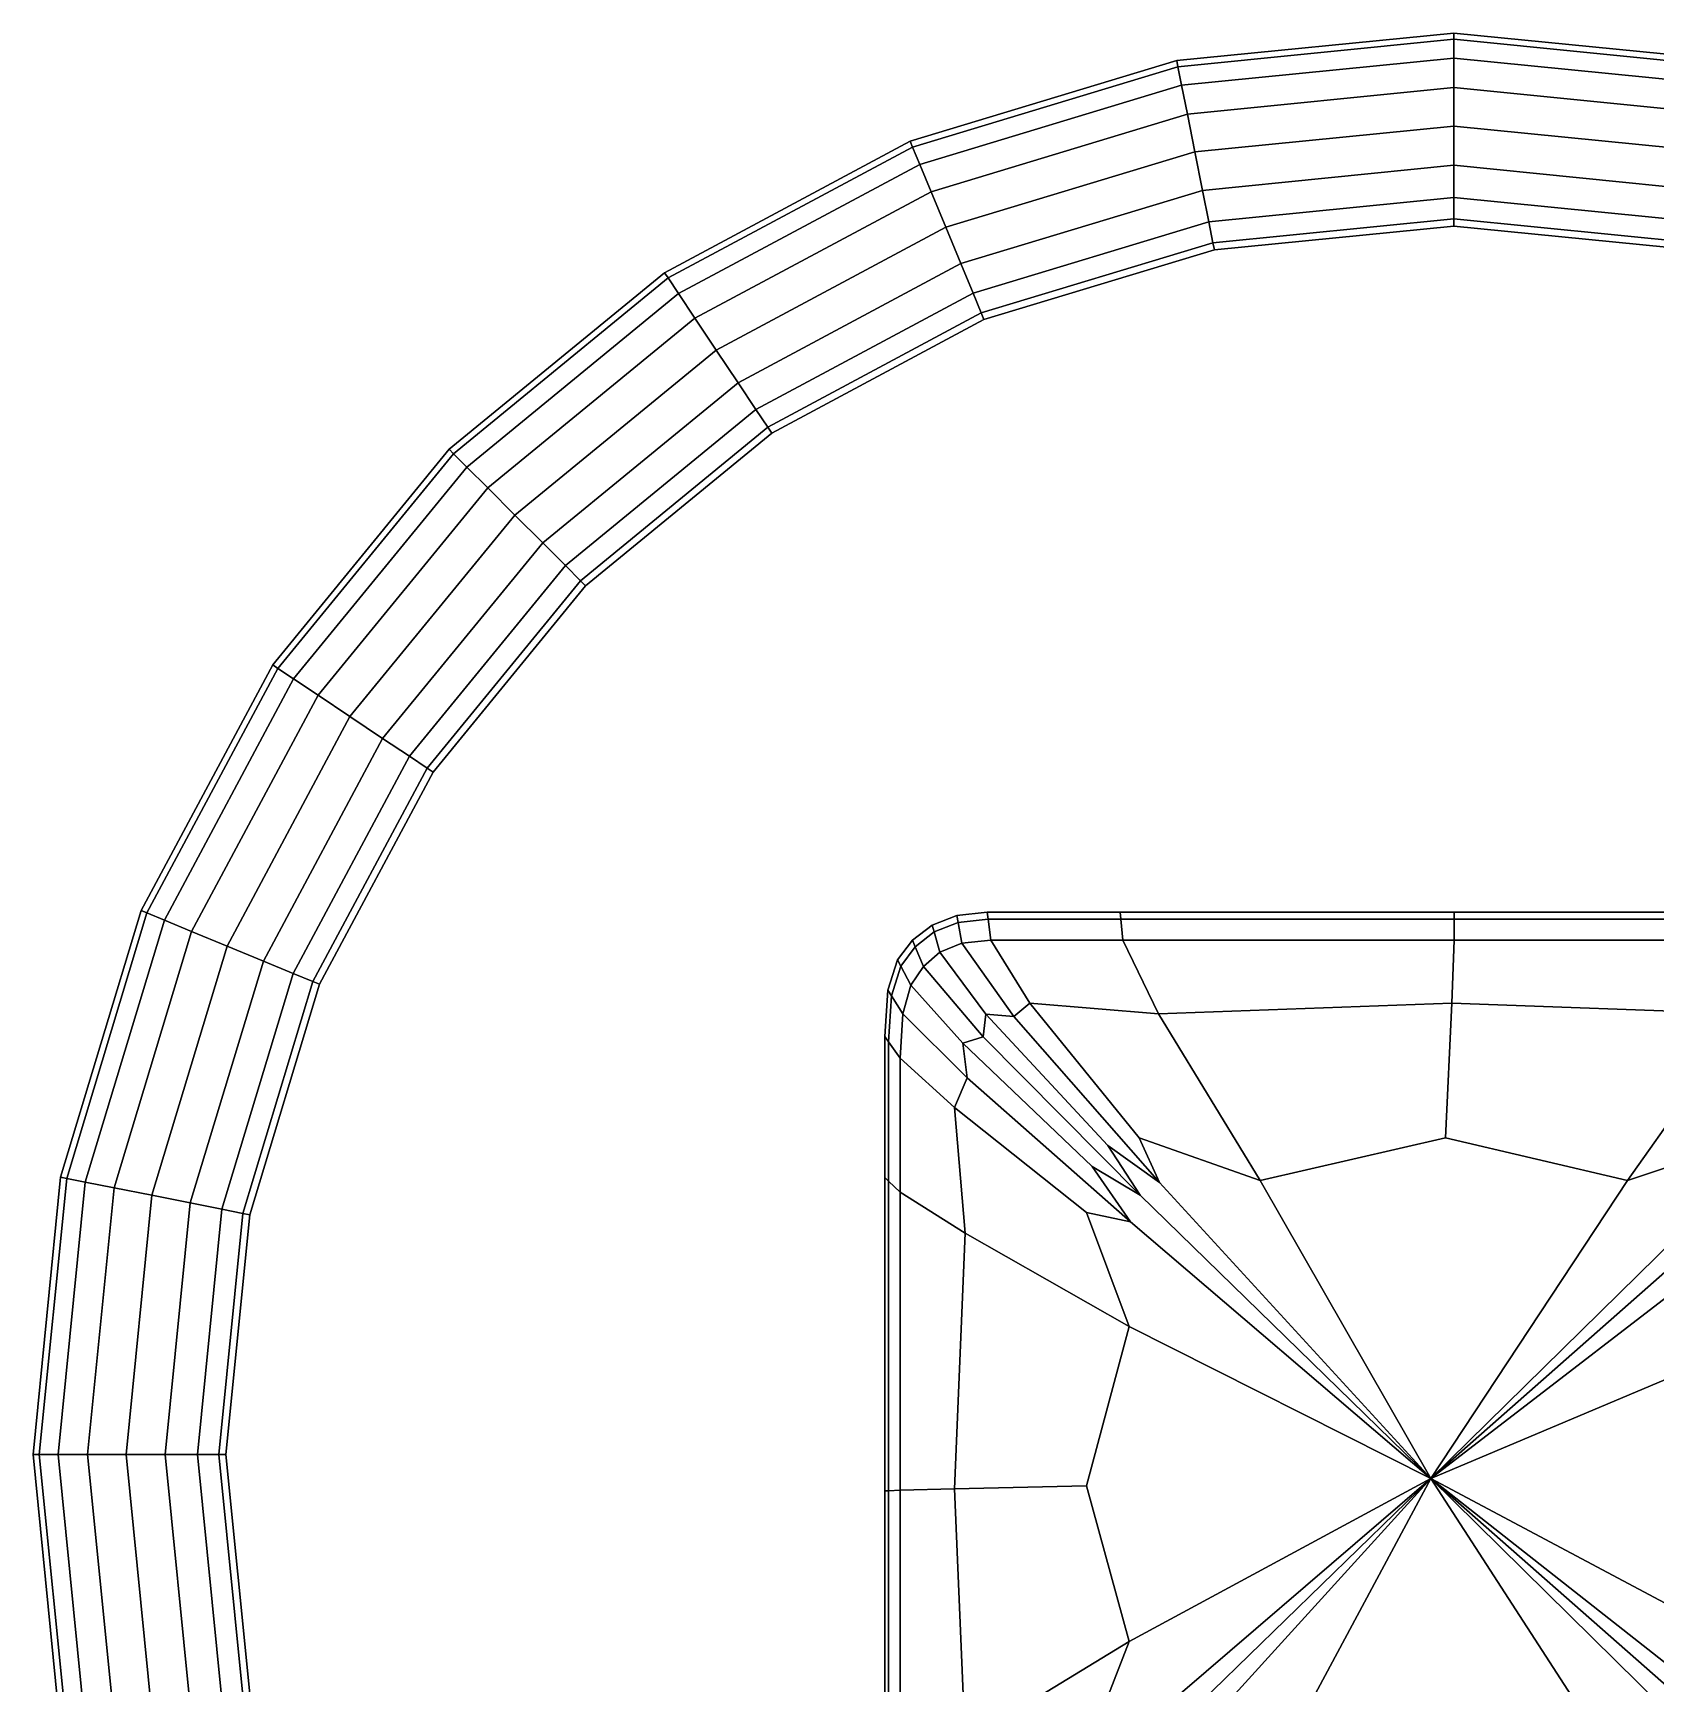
# Model space of a CAD drawing. Extents: x -1.16 to -0.13, y -0.58 to 0.46.
# Drawn here: x -1.165 to -0.572, y -0.146 to 0.457 of the extents above; entities that cross this region are included whole.
import ezdxf

# ---------------------------------------------------------------- set-up
doc = ezdxf.new("R2010")
doc.units = 0

# ---------------------------------------------------------------- blocks, each defined once
blk = doc.blocks.new('Circle')
at = {"layer": 'Meshes', "color": 250}
mesh = blk.add_polyface(dxfattribs=at)
corners = [(-0.137886, 0.693204), (-0.13497, 0.678543), (-0.264804, 0.639293), (-0.270525, 0.653107), (-0.274171, 0.661909, 0.001731), (-0.139745, 0.702547, 0.001731), (0, 0.716445, 0.001731), (0, 0.706917), (0, 0.691966), (-0.124125, 0.624019), (-0.122009, 0.613382, 0.001731), (-0.239374, 0.577902, 0.001731), (-0.243525, 0.587923), (-0.249752, 0.602955), (-0.127298, 0.639973), (0, 0.652634), (0, 0.636363), (0, 0.625517, 0.001731), (-0.131177, 0.659474), (-0.257362, 0.621327), (0, 0.67252), (-0.140364, 0.705661, 0.006922), (0, 0.719621, 0.006922), (-0.275387, 0.664843, 0.006922), (-0.275387, 0.664843, 0.02018), (-0.140364, 0.705661, 0.02018), (0, 0.719621, 0.02018), (-0.121304, 0.609837, 0.006922), (0, 0.621901, 0.006922), (0, 0.621901, 0.02018), (-0.121304, 0.609837, 0.02018), (-0.121304, 0.609837, 0.04611), (0, 0.621901, 0.04611), (0, 0.621901, 0.072461), (-0.121304, 0.609837, 0.072461), (-0.140364, 0.705661, 0.04611), (0, 0.719621, 0.04611), (-0.275387, 0.664843, 0.04611), (-0.275387, 0.664843, 0.072461), (-0.140364, 0.705661, 0.072461), (0, 0.719621, 0.072461), (-0.140364, 0.705661, 0.08698), (0, 0.719621, 0.08698), (-0.275387, 0.664843, 0.08698), (-0.274171, 0.661909, 0.093433), (-0.139745, 0.702547, 0.093433), (0, 0.716445, 0.093433), (-0.121304, 0.609837, 0.08698), (0, 0.621901, 0.08698), (0, 0.625517, 0.093433), (-0.122009, 0.613382, 0.093433), (-0.137886, 0.693204, 0.095584), (0, 0.706917, 0.095584), (-0.270525, 0.653107, 0.095584), (-0.264804, 0.639293, 0.095584), (-0.13497, 0.678543, 0.095584), (0, 0.691966, 0.095584), (-0.124125, 0.624018, 0.095584), (0, 0.636363, 0.095584), (0, 0.652634, 0.095584), (-0.127298, 0.639973, 0.095584), (-0.249752, 0.602955, 0.095584), (-0.243525, 0.587923, 0.095584), (-0.131177, 0.659474, 0.095584), (0, 0.67252, 0.095584), (-0.257362, 0.621327, 0.095584)]
mesh.append_faces([[corners[k] for k in face] for face in [(0, 1, 2, 3), (0, 3, 4, 5), (0, 5, 6, 7), (0, 7, 8, 1), (9, 10, 11, 12), (9, 12, 13, 14), (9, 14, 15, 16), (9, 16, 17, 10), (18, 14, 13, 19), (18, 19, 2, 1), (18, 1, 8, 20), (18, 20, 15, 14), (21, 22, 6, 5), (21, 5, 4, 23), (21, 23, 24, 25), (21, 25, 26, 22), (27, 10, 17, 28), (27, 28, 29, 30), (31, 30, 29, 32), (31, 32, 33, 34), (35, 36, 26, 25), (35, 25, 24, 37), (35, 37, 38, 39), (35, 39, 40, 36), (41, 42, 40, 39), (41, 39, 38, 43), (41, 43, 44, 45), (41, 45, 46, 42), (47, 34, 33, 48), (47, 48, 49, 50), (51, 52, 46, 45), (51, 45, 44, 53), (51, 53, 54, 55), (51, 55, 56, 52), (57, 58, 59, 60), (57, 60, 61, 62), (57, 50, 49, 58), (63, 64, 56, 55), (63, 55, 54, 65), (63, 65, 61, 60), (63, 60, 59, 64)]], dxfattribs={"color": 250})
mesh = blk.add_polyface(dxfattribs=at)
corners = [(0.137887, 0.693204), (0.134971, 0.678542), (0, 0.691966), (0, 0.706917), (0, 0.716445, 0.001731), (0.139746, 0.702546, 0.001731), (0.274172, 0.661909, 0.001731), (0.270526, 0.653106), (0.264804, 0.639293), (0.392669, 0.58767), (0.384364, 0.57524), (0.124125, 0.624018), (0.12201, 0.613382, 0.001731), (0, 0.625517, 0.001731), (0, 0.636363), (0, 0.652634), (0.127299, 0.639973), (0.131178, 0.659473), (0, 0.67252), (0.257363, 0.621327), (0.249753, 0.602955), (0.140365, 0.705661, 0.006922), (0.275387, 0.664843, 0.006922), (0, 0.719621, 0.006922), (0, 0.719621, 0.02018), (0.140365, 0.705661, 0.02018), (0.275387, 0.664843, 0.02018), (0.121305, 0.609836, 0.006922), (0, 0.621901, 0.006922), (0.121305, 0.609836, 0.02018), (0, 0.621901, 0.02018), (0.121305, 0.609836, 0.04611), (0, 0.621901, 0.04611), (0.121305, 0.609836, 0.072461), (0, 0.621901, 0.072461), (0.140365, 0.705661, 0.04611), (0.275387, 0.664843, 0.04611), (0, 0.719621, 0.04611), (0, 0.719621, 0.072461), (0.140365, 0.705661, 0.072461), (0.275387, 0.664843, 0.072461), (0.140365, 0.705661, 0.08698), (0.275387, 0.664843, 0.08698), (0, 0.719621, 0.08698), (0, 0.716445, 0.093433), (0.139746, 0.702546, 0.093433), (0.274172, 0.661909, 0.093433), (0.121305, 0.609836, 0.08698), (0, 0.621901, 0.08698), (0.12201, 0.613382, 0.093433), (0, 0.625517, 0.093433), (0.137887, 0.693204, 0.095584), (0.270526, 0.653106, 0.095584), (0, 0.706917, 0.095584), (0, 0.691966, 0.095584), (0.134971, 0.678542, 0.095584), (0.264804, 0.639293, 0.095584), (0.124125, 0.624018, 0.095584), (0.243526, 0.587923, 0.095584), (0.249753, 0.602955, 0.095584), (0.127299, 0.639973, 0.095584), (0, 0.652634, 0.095584), (0, 0.636363, 0.095584), (0.131178, 0.659473, 0.095584), (0.257363, 0.621327, 0.095584), (0, 0.67252, 0.095584)]
mesh.append_faces([[corners[k] for k in face] for face in [(0, 1, 2, 3), (0, 3, 4, 5), (0, 5, 6, 7), (0, 7, 8, 1), (9, 10, 8, 7), (11, 12, 13, 14), (11, 14, 15, 16), (17, 16, 15, 18), (17, 18, 2, 1), (17, 1, 8, 19), (17, 19, 20, 16), (21, 22, 6, 5), (21, 5, 4, 23), (21, 23, 24, 25), (21, 25, 26, 22), (27, 28, 13, 12), (27, 29, 30, 28), (31, 32, 30, 29), (31, 33, 34, 32), (35, 36, 26, 25), (35, 25, 24, 37), (35, 37, 38, 39), (35, 39, 40, 36), (41, 42, 40, 39), (41, 39, 38, 43), (41, 43, 44, 45), (41, 45, 46, 42), (47, 48, 34, 33), (47, 49, 50, 48), (51, 52, 46, 45), (51, 45, 44, 53), (51, 53, 54, 55), (51, 55, 56, 52), (57, 58, 59, 60), (57, 60, 61, 62), (57, 62, 50, 49), (63, 64, 56, 55), (63, 55, 54, 65), (63, 65, 61, 60), (63, 60, 59, 64)]], dxfattribs={"color": 250})
mesh = blk.add_polyface(dxfattribs=at)
corners = [(-0.392668, 0.58767), (-0.384363, 0.575241), (-0.489294, 0.489294), (-0.499866, 0.499866), (-0.39796, 0.59559, 0.001731), (-0.274171, 0.661909, 0.001731), (-0.270525, 0.653107), (-0.264804, 0.639293), (-0.353478, 0.529017), (-0.347453, 0.52, 0.001731), (-0.442307, 0.442307, 0.001731), (-0.449977, 0.449977), (-0.461482, 0.461482), (-0.362515, 0.542543), (-0.249752, 0.602955), (-0.243525, 0.587923), (-0.239374, 0.577902, 0.001731), (-0.373561, 0.559075), (-0.475543, 0.475543), (-0.257362, 0.621327), (-0.399724, 0.59823, 0.006922), (-0.275387, 0.664843, 0.006922), (-0.399724, 0.59823, 0.02018), (-0.275387, 0.664843, 0.02018), (-0.345444, 0.516994, 0.006922), (-0.43975, 0.43975, 0.006922), (-0.237991, 0.574562, 0.006922), (-0.237991, 0.574562, 0.02018), (-0.345444, 0.516994, 0.02018), (-0.43975, 0.43975, 0.02018), (-0.345444, 0.516994, 0.04611), (-0.43975, 0.43975, 0.04611), (-0.237991, 0.574562, 0.04611), (-0.237991, 0.574562, 0.072461), (-0.345444, 0.516994, 0.072461), (-0.43975, 0.43975, 0.072461), (-0.399724, 0.59823, 0.04611), (-0.275387, 0.664843, 0.04611), (-0.399724, 0.59823, 0.072461), (-0.275387, 0.664843, 0.072461), (-0.399724, 0.59823, 0.08698), (-0.275387, 0.664843, 0.08698), (-0.39796, 0.59559, 0.093433), (-0.274171, 0.661909, 0.093433), (-0.345444, 0.516994, 0.08698), (-0.43975, 0.43975, 0.08698), (-0.237991, 0.574562, 0.08698), (-0.239374, 0.577902, 0.093433), (-0.347453, 0.52, 0.093433), (-0.442307, 0.442307, 0.093433), (-0.392668, 0.58767, 0.095584), (-0.270525, 0.653107, 0.095584), (-0.506603, 0.506603, 0.093433), (-0.499866, 0.499866, 0.095584), (-0.489294, 0.489294, 0.095584), (-0.384363, 0.575241, 0.095584), (-0.264804, 0.639293, 0.095584), (-0.353478, 0.529017, 0.095584), (-0.243525, 0.587923, 0.095584), (-0.249752, 0.602955, 0.095584), (-0.362515, 0.542543, 0.095584), (-0.461482, 0.461482, 0.095584), (-0.449977, 0.449977, 0.095584), (-0.373561, 0.559075, 0.095584), (-0.257362, 0.621327, 0.095584), (-0.475543, 0.475543, 0.095584)]
mesh.append_faces([[corners[k] for k in face] for face in [(0, 1, 2, 3), (0, 4, 5, 6), (0, 6, 7, 1), (8, 9, 10, 11), (8, 11, 12, 13), (8, 13, 14, 15), (8, 15, 16, 9), (17, 13, 12, 18), (17, 18, 2, 1), (17, 1, 7, 19), (17, 19, 14, 13), (20, 21, 5, 4), (20, 22, 23, 21), (24, 25, 10, 9), (24, 9, 16, 26), (24, 26, 27, 28), (24, 28, 29, 25), (30, 31, 29, 28), (30, 28, 27, 32), (30, 32, 33, 34), (30, 34, 35, 31), (36, 37, 23, 22), (36, 38, 39, 37), (40, 41, 39, 38), (40, 42, 43, 41), (44, 45, 35, 34), (44, 34, 33, 46), (44, 46, 47, 48), (44, 48, 49, 45), (50, 51, 43, 42), (50, 42, 52, 53), (50, 53, 54, 55), (50, 55, 56, 51), (57, 58, 59, 60), (57, 60, 61, 62), (57, 62, 49, 48), (57, 48, 47, 58), (63, 64, 56, 55), (63, 55, 54, 65), (63, 65, 61, 60), (63, 60, 59, 64)]], dxfattribs={"color": 250})
mesh = blk.add_polyface(dxfattribs=at)
corners = [(0.124125, 0.624018), (0.127299, 0.639973), (0.249753, 0.602955), (0.243526, 0.587923), (0.239375, 0.577902, 0.001731), (0.12201, 0.613382, 0.001731), (0.353478, 0.529017), (0.347453, 0.52, 0.001731), (0.362516, 0.542543), (0.373562, 0.559074), (0.257363, 0.621327), (0.264804, 0.639293), (0.384364, 0.57524), (0.345445, 0.516994, 0.006922), (0.237992, 0.574561, 0.006922), (0.345445, 0.516994, 0.02018), (0.237992, 0.574561, 0.02018), (0.121305, 0.609836, 0.006922), (0.121305, 0.609836, 0.02018), (0.121305, 0.609836, 0.04611), (0.237992, 0.574561, 0.04611), (0.237992, 0.574561, 0.072461), (0.121305, 0.609836, 0.072461), (0.345445, 0.516994, 0.04611), (0.345445, 0.516994, 0.072461), (0.345445, 0.516994, 0.08698), (0.237992, 0.574561, 0.08698), (0.347453, 0.52, 0.093433), (0.239375, 0.577902, 0.093433), (0.121305, 0.609836, 0.08698), (0.12201, 0.613382, 0.093433), (0.353478, 0.529017, 0.095584), (0.362516, 0.542543, 0.095584), (0.249753, 0.602955, 0.095584), (0.243526, 0.587923, 0.095584), (0.124125, 0.624018, 0.095584), (0.000102, 0.274443, 0.006922), (0.000102, 0.274443, 0.02018), (0.169806, 0.274443, 0.02018), (0.169806, 0.274443, 0.006922), (0.169465, 0.270938, 0.001731), (0.000107, 0.270938, 0.001731), (0.239121, 0.274443, 0.006922), (0.239121, 0.274443, 0.02018), (0.256253, 0.272832, 0.02018), (0.256253, 0.272832, 0.006922), (0.238639, 0.270938, 0.001731), (0.000102, 0.274443, 0.04611), (0.000102, 0.274443, 0.072461), (0.169806, 0.274443, 0.072461), (0.169806, 0.274443, 0.04611), (0.239121, 0.274443, 0.04611), (0.239121, 0.274443, 0.072461), (0.256253, 0.272832, 0.072461), (0.256253, 0.272832, 0.04611), (0.000102, 0.274443, 0.08698), (0.000107, 0.270938, 0.093433), (0.169465, 0.270938, 0.093433), (0.169806, 0.274443, 0.08698), (0.239121, 0.274443, 0.08698), (0.238639, 0.270938, 0.093433), (0.255629, 0.269346, 0.093433), (0.256253, 0.272832, 0.08698), (0.373562, 0.559074, 0.095584), (0.384364, 0.57524, 0.095584), (0.264804, 0.639293, 0.095584), (0.257363, 0.621327, 0.095584)]
mesh.append_faces([[corners[k] for k in face] for face in [(0, 1, 2, 3), (0, 3, 4, 5), (6, 7, 4, 3), (6, 3, 2, 8), (9, 8, 2, 10), (9, 10, 11, 12), (13, 14, 4, 7), (13, 15, 16, 14), (17, 5, 4, 14), (17, 14, 16, 18), (19, 18, 16, 20), (19, 20, 21, 22), (23, 20, 16, 15), (23, 24, 21, 20), (25, 26, 21, 24), (25, 27, 28, 26), (29, 22, 21, 26), (29, 26, 28, 30), (31, 32, 33, 34), (31, 34, 28, 27), (35, 30, 28, 34), (36, 37, 38, 39), (36, 39, 40, 41), (42, 39, 38, 43), (42, 43, 44, 45), (42, 46, 40, 39), (47, 48, 49, 50), (47, 50, 38, 37), (51, 50, 49, 52), (51, 52, 53, 54), (51, 54, 44, 43), (51, 43, 38, 50), (55, 56, 57, 58), (55, 58, 49, 48), (59, 58, 57, 60), (59, 60, 61, 62), (59, 62, 53, 52), (59, 52, 49, 58), (63, 64, 65, 66), (63, 66, 33, 32)]], dxfattribs={"color": 250})
mesh = blk.add_polyface(dxfattribs=at)
corners = [(-0.121304, 0.609837, 0.006922), (-0.237991, 0.574562, 0.006922), (-0.239374, 0.577902, 0.001731), (-0.122009, 0.613382, 0.001731), (-0.121304, 0.609837, 0.02018), (-0.237991, 0.574562, 0.02018), (-0.121304, 0.609837, 0.04611), (-0.237991, 0.574562, 0.04611), (-0.121304, 0.609837, 0.072461), (-0.237991, 0.574562, 0.072461), (-0.121304, 0.609837, 0.08698), (-0.237991, 0.574562, 0.08698), (-0.122009, 0.613382, 0.093433), (-0.239374, 0.577902, 0.093433), (-0.124125, 0.624018, 0.095584), (-0.243525, 0.587923, 0.095584), (-0.26419, 0.267999, 0.006922), (-0.26419, 0.267999, 0.02018), (-0.251665, 0.272832, 0.02018), (-0.251665, 0.272832, 0.006922), (-0.251039, 0.269346, 0.001731), (-0.263218, 0.264572, 0.001731), (-0.26419, 0.267999, 0.04611), (-0.274173, 0.260375, 0.02018), (-0.274173, 0.260375, 0.04611), (-0.274173, 0.260375, 0.072461), (-0.26419, 0.267999, 0.072461), (-0.251665, 0.272832, 0.072461), (-0.251665, 0.272832, 0.04611), (-0.26419, 0.267999, 0.08698), (-0.274173, 0.260375, 0.08698), (-0.263218, 0.264572, 0.093433), (-0.251039, 0.269346, 0.093433), (-0.251665, 0.272832, 0.08698), (-0.234463, 0.260422), (-0.249163, 0.25889), (-0.235925, 0.270938, 0.001731), (-0.168626, 0.270938, 0.001731), (-0.167576, 0.260422), (-0.236412, 0.274443, 0.006922), (-0.236412, 0.274443, 0.02018), (-0.168975, 0.274443, 0.02018), (-0.168975, 0.274443, 0.006922), (-0.236412, 0.274443, 0.04611), (-0.236412, 0.274443, 0.072461), (-0.168975, 0.274443, 0.072461), (-0.168975, 0.274443, 0.04611), (-0.236412, 0.274443, 0.08698), (-0.235925, 0.270938, 0.093433), (-0.168626, 0.270938, 0.093433), (-0.168975, 0.274443, 0.08698), (-0.234463, 0.260422, 0.095584), (-0.167576, 0.260422, 0.095584), (-0.249163, 0.25889, 0.095584), (0.000122, 0.260422), (0.000107, 0.270938, 0.001731), (0.000102, 0.274443, 0.006922), (0.000102, 0.274443, 0.02018), (0.000102, 0.274443, 0.04611), (0.000102, 0.274443, 0.072461), (0.000102, 0.274443, 0.08698), (0.000107, 0.270938, 0.093433), (0.000122, 0.260422, 0.095584)]
mesh.append_faces([[corners[k] for k in face] for face in [(0, 1, 2, 3), (0, 4, 5, 1), (6, 7, 5, 4), (6, 8, 9, 7), (10, 11, 9, 8), (10, 12, 13, 11), (14, 15, 13, 12), (16, 17, 18, 19), (16, 19, 20, 21), (22, 17, 23, 24), (22, 24, 25, 26), (22, 26, 27, 28), (22, 28, 18, 17), (29, 26, 25, 30), (29, 31, 32, 33), (29, 33, 27, 26), (34, 35, 20, 36), (34, 36, 37, 38), (39, 19, 18, 40), (39, 40, 41, 42), (39, 42, 37, 36), (39, 36, 20, 19), (43, 28, 27, 44), (43, 44, 45, 46), (43, 46, 41, 40), (43, 40, 18, 28), (47, 33, 32, 48), (47, 48, 49, 50), (47, 50, 45, 44), (47, 44, 27, 33), (51, 52, 49, 48), (51, 48, 32, 53), (54, 38, 37, 55), (56, 42, 41, 57), (56, 55, 37, 42), (58, 46, 45, 59), (58, 57, 41, 46), (60, 50, 49, 61), (60, 59, 45, 50), (62, 61, 49, 52)]], dxfattribs={"color": 250})
mesh = blk.add_polyface(dxfattribs=at)
corners = [(-0.587669, 0.392668), (-0.653106, 0.270526), (-0.661909, 0.274172, 0.001731), (-0.59559, 0.397961, 0.001731), (-0.506603, 0.506603, 0.001731), (-0.499866, 0.499866), (-0.489294, 0.489294), (-0.57524, 0.384364), (-0.392668, 0.58767), (-0.39796, 0.59559, 0.001731), (-0.529017, 0.353478), (-0.542543, 0.362516), (-0.461482, 0.461482), (-0.449977, 0.449977), (-0.442307, 0.442307, 0.001731), (-0.52, 0.347453, 0.001731), (-0.559074, 0.373562), (-0.475543, 0.475543), (-0.399724, 0.59823, 0.006922), (-0.508849, 0.508849, 0.006922), (-0.508849, 0.508849, 0.02018), (-0.399724, 0.59823, 0.02018), (-0.59823, 0.399725, 0.006922), (-0.664843, 0.275387, 0.006922), (-0.664843, 0.275387, 0.02018), (-0.59823, 0.399725, 0.02018), (-0.516994, 0.345445, 0.006922), (-0.43975, 0.43975, 0.006922), (-0.43975, 0.43975, 0.02018), (-0.516994, 0.345445, 0.02018), (-0.516994, 0.345445, 0.04611), (-0.43975, 0.43975, 0.04611), (-0.43975, 0.43975, 0.072461), (-0.516994, 0.345445, 0.072461), (-0.59823, 0.399725, 0.04611), (-0.508849, 0.508849, 0.04611), (-0.664843, 0.275387, 0.04611), (-0.664843, 0.275387, 0.072461), (-0.59823, 0.399725, 0.072461), (-0.508849, 0.508849, 0.072461), (-0.399724, 0.59823, 0.04611), (-0.399724, 0.59823, 0.072461), (-0.399724, 0.59823, 0.08698), (-0.508849, 0.508849, 0.08698), (-0.506603, 0.506603, 0.093433), (-0.39796, 0.59559, 0.093433), (-0.59823, 0.399725, 0.08698), (-0.664843, 0.275387, 0.08698), (-0.661909, 0.274172, 0.093433), (-0.59559, 0.397961, 0.093433), (-0.516994, 0.345445, 0.08698), (-0.43975, 0.43975, 0.08698), (-0.442307, 0.442307, 0.093433), (-0.52, 0.347453, 0.093433), (-0.587669, 0.392668, 0.095584), (-0.499866, 0.499866, 0.095584), (-0.653106, 0.270526, 0.095584), (-0.639293, 0.264804, 0.095584), (-0.57524, 0.384364, 0.095584), (-0.489294, 0.489294, 0.095584), (-0.529017, 0.353478, 0.095584), (-0.449977, 0.449977, 0.095584), (-0.461482, 0.461482, 0.095584), (-0.542543, 0.362516, 0.095584), (-0.559074, 0.373562, 0.095584), (-0.475543, 0.475543, 0.095584)]
mesh.append_faces([[corners[k] for k in face] for face in [(0, 1, 2, 3), (0, 3, 4, 5), (0, 5, 6, 7), (8, 5, 4, 9), (10, 11, 12, 13), (10, 13, 14, 15), (16, 7, 6, 17), (16, 17, 12, 11), (18, 9, 4, 19), (18, 19, 20, 21), (22, 19, 4, 3), (22, 3, 2, 23), (22, 23, 24, 25), (22, 25, 20, 19), (26, 15, 14, 27), (26, 27, 28, 29), (30, 29, 28, 31), (30, 31, 32, 33), (34, 35, 20, 25), (34, 25, 24, 36), (34, 36, 37, 38), (34, 38, 39, 35), (40, 21, 20, 35), (40, 35, 39, 41), (42, 41, 39, 43), (42, 43, 44, 45), (46, 43, 39, 38), (46, 38, 37, 47), (46, 47, 48, 49), (46, 49, 44, 43), (50, 33, 32, 51), (50, 51, 52, 53), (54, 55, 44, 49), (54, 49, 48, 56), (54, 56, 57, 58), (54, 58, 59, 55), (60, 61, 62, 63), (60, 53, 52, 61), (64, 65, 59, 58), (64, 63, 62, 65)]], dxfattribs={"color": 250})
mesh = blk.add_polyface(dxfattribs=at)
corners = [(-0.693204, 0.137887), (-0.678542, 0.134971), (-0.691966, 0), (-0.706917, 0), (-0.716445, 0, 0.001731), (-0.702546, 0.139745, 0.001731), (-0.661909, 0.274172, 0.001731), (-0.653106, 0.270526), (-0.639293, 0.264804), (-0.587669, 0.392668), (-0.57524, 0.384364), (-0.624018, 0.124125), (-0.613382, 0.122009, 0.001731), (-0.625516, 0, 0.001731), (-0.636363, 0), (-0.652634, 0), (-0.639973, 0.127299), (-0.602955, 0.249752), (-0.587923, 0.243526), (-0.659473, 0.131177), (-0.67252, 0), (-0.621327, 0.257362), (-0.705661, 0.140365, 0.006922), (-0.664843, 0.275387, 0.006922), (-0.719621, 0, 0.006922), (-0.719621, 0, 0.02018), (-0.705661, 0.140365, 0.02018), (-0.664843, 0.275387, 0.02018), (-0.609836, 0.121304, 0.006922), (-0.621901, 0, 0.006922), (-0.609836, 0.121304, 0.02018), (-0.621901, 0, 0.02018), (-0.609836, 0.121304, 0.04611), (-0.621901, 0, 0.04611), (-0.609836, 0.121304, 0.072461), (-0.621901, 0, 0.072461), (-0.705661, 0.140365, 0.04611), (-0.664843, 0.275387, 0.04611), (-0.719621, 0, 0.04611), (-0.719621, 0, 0.072461), (-0.705661, 0.140365, 0.072461), (-0.664843, 0.275387, 0.072461), (-0.705661, 0.140365, 0.08698), (-0.664843, 0.275387, 0.08698), (-0.719621, 0, 0.08698), (-0.716445, 0, 0.093433), (-0.702546, 0.139745, 0.093433), (-0.661909, 0.274172, 0.093433), (-0.609836, 0.121304, 0.08698), (-0.621901, 0, 0.08698), (-0.613382, 0.122009, 0.093433), (-0.625516, 0, 0.093433), (-0.693204, 0.137887, 0.095584), (-0.653106, 0.270526, 0.095584), (-0.706917, 0, 0.095584), (-0.691966, 0, 0.095584), (-0.678542, 0.134971, 0.095584), (-0.639293, 0.264804, 0.095584), (-0.624018, 0.124125, 0.095584), (-0.639973, 0.127299, 0.095584), (-0.652634, 0, 0.095584), (-0.636363, 0, 0.095584), (-0.659473, 0.131177, 0.095584), (-0.621327, 0.257362, 0.095584), (-0.67252, 0, 0.095584), (-0.602955, 0.249752, 0.095584)]
mesh.append_faces([[corners[k] for k in face] for face in [(0, 1, 2, 3), (0, 3, 4, 5), (0, 5, 6, 7), (0, 7, 8, 1), (9, 10, 8, 7), (11, 12, 13, 14), (11, 14, 15, 16), (11, 16, 17, 18), (19, 16, 15, 20), (19, 20, 2, 1), (19, 1, 8, 21), (19, 21, 17, 16), (22, 23, 6, 5), (22, 5, 4, 24), (22, 24, 25, 26), (22, 26, 27, 23), (28, 29, 13, 12), (28, 30, 31, 29), (32, 33, 31, 30), (32, 34, 35, 33), (36, 37, 27, 26), (36, 26, 25, 38), (36, 38, 39, 40), (36, 40, 41, 37), (42, 43, 41, 40), (42, 40, 39, 44), (42, 44, 45, 46), (42, 46, 47, 43), (48, 49, 35, 34), (48, 50, 51, 49), (52, 53, 47, 46), (52, 46, 45, 54), (52, 54, 55, 56), (52, 56, 57, 53), (58, 59, 60, 61), (58, 61, 51, 50), (62, 63, 57, 56), (62, 56, 55, 64), (62, 64, 60, 59), (62, 59, 65, 63)]], dxfattribs={"color": 250})
mesh = blk.add_polyface(dxfattribs=at)
corners = [(-0.624018, 0.124125), (-0.587923, 0.243526), (-0.577902, 0.239375, 0.001731), (-0.613382, 0.122009, 0.001731), (-0.529017, 0.353478), (-0.52, 0.347453, 0.001731), (-0.602955, 0.249752), (-0.542543, 0.362516), (-0.559074, 0.373562), (-0.621327, 0.257362), (-0.639293, 0.264804), (-0.57524, 0.384364), (-0.516994, 0.345445, 0.006922), (-0.574561, 0.237991, 0.006922), (-0.516994, 0.345445, 0.02018), (-0.574561, 0.237991, 0.02018), (-0.609836, 0.121304, 0.006922), (-0.609836, 0.121304, 0.02018), (-0.609836, 0.121304, 0.04611), (-0.574561, 0.237991, 0.04611), (-0.574561, 0.237991, 0.072461), (-0.609836, 0.121304, 0.072461), (-0.516994, 0.345445, 0.04611), (-0.516994, 0.345445, 0.072461), (-0.516994, 0.345445, 0.08698), (-0.574561, 0.237991, 0.08698), (-0.52, 0.347453, 0.093433), (-0.577902, 0.239375, 0.093433), (-0.609836, 0.121304, 0.08698), (-0.613382, 0.122009, 0.093433), (-0.624018, 0.124125, 0.095584), (-0.587923, 0.243526, 0.095584), (-0.602955, 0.249752, 0.095584), (-0.639973, 0.127299, 0.095584), (-0.529017, 0.353478, 0.095584), (-0.542543, 0.362516, 0.095584), (-0.559074, 0.373562, 0.095584), (-0.57524, 0.384364, 0.095584), (-0.639293, 0.264804, 0.095584), (-0.621327, 0.257362, 0.095584), (-0.28824, 0.211586, 0.006922), (-0.286296, 0.20885, 0.001731), (-0.286296, 0.138382, 0.001731), (-0.28824, 0.140246, 0.006922), (-0.28824, 0.140246, 0.02018), (-0.28824, 0.211586, 0.02018), (-0.286629, 0.23511, 0.02018), (-0.286629, 0.23511, 0.006922), (-0.28475, 0.232086, 0.001731), (-0.28824, 0.211586, 0.04611), (-0.28824, 0.140246, 0.04611), (-0.28824, 0.140246, 0.072461), (-0.28824, 0.211586, 0.072461), (-0.286629, 0.23511, 0.072461), (-0.286629, 0.23511, 0.04611), (-0.28824, 0.211586, 0.08698), (-0.28824, 0.140246, 0.08698), (-0.286296, 0.138382, 0.093433), (-0.286296, 0.20885, 0.093433), (-0.286629, 0.23511, 0.08698), (-0.28824, -0.018483, 0.006922), (-0.28824, -0.018483, 0.02018), (-0.286296, -0.018405, 0.001731), (-0.28824, -0.018483, 0.04611), (-0.28824, -0.018483, 0.072461), (-0.28824, -0.018483, 0.08698), (-0.286296, -0.018405, 0.093433)]
mesh.append_faces([[corners[k] for k in face] for face in [(0, 1, 2, 3), (4, 5, 2, 1), (4, 1, 6, 7), (8, 7, 6, 9), (8, 9, 10, 11), (12, 13, 2, 5), (12, 14, 15, 13), (16, 3, 2, 13), (16, 13, 15, 17), (18, 17, 15, 19), (18, 19, 20, 21), (22, 19, 15, 14), (22, 23, 20, 19), (24, 25, 20, 23), (24, 26, 27, 25), (28, 21, 20, 25), (28, 25, 27, 29), (30, 31, 32, 33), (30, 29, 27, 31), (34, 35, 32, 31), (34, 31, 27, 26), (36, 37, 38, 39), (36, 39, 32, 35), (40, 41, 42, 43), (40, 43, 44, 45), (40, 45, 46, 47), (40, 47, 48, 41), (49, 45, 44, 50), (49, 50, 51, 52), (49, 52, 53, 54), (49, 54, 46, 45), (55, 52, 51, 56), (55, 56, 57, 58), (55, 59, 53, 52), (60, 61, 44, 43), (60, 43, 42, 62), (63, 64, 51, 50), (63, 50, 44, 61), (65, 66, 57, 56), (65, 56, 51, 64)]], dxfattribs={"color": 250})
mesh = blk.add_polyface(dxfattribs=at)
corners = [(-0.275059, 0.237549), (-0.280112, 0.247182, 0.001731), (-0.272797, 0.257042, 0.001731), (-0.268669, 0.247043), (-0.238453, 0.211417), (-0.24872, 0.208183), (-0.246501, 0.190635), (-0.279111, 0.223014), (-0.28475, 0.232086, 0.001731), (-0.260301, 0.254293), (-0.263218, 0.264572, 0.001731), (-0.251039, 0.269346, 0.001731), (-0.249163, 0.25889), (-0.26419, 0.267999, 0.006922), (-0.274173, 0.260375, 0.006922), (-0.274173, 0.260375, 0.02018), (-0.26419, 0.267999, 0.02018), (-0.281796, 0.250393, 0.006922), (-0.286629, 0.23511, 0.006922), (-0.286629, 0.23511, 0.02018), (-0.281796, 0.250393, 0.02018), (-0.281796, 0.250393, 0.04611), (-0.286629, 0.23511, 0.04611), (-0.286629, 0.23511, 0.072461), (-0.281796, 0.250393, 0.072461), (-0.274173, 0.260375, 0.072461), (-0.274173, 0.260375, 0.04611), (-0.26419, 0.267999, 0.08698), (-0.274173, 0.260375, 0.08698), (-0.272797, 0.257042, 0.093433), (-0.263218, 0.264572, 0.093433), (-0.281796, 0.250393, 0.08698), (-0.286629, 0.23511, 0.08698), (-0.28475, 0.232086, 0.093433), (-0.280112, 0.247182, 0.093433), (-0.275059, 0.237549, 0.095584), (-0.279111, 0.223014, 0.095584), (-0.246501, 0.190635, 0.095584), (-0.24872, 0.208183, 0.095584), (-0.238453, 0.211417, 0.095584), (-0.268669, 0.247043, 0.095584), (-0.260301, 0.254293, 0.095584), (-0.249163, 0.25889, 0.095584), (-0.251039, 0.269346, 0.093433), (-0.280461, 0.200641), (-0.286296, 0.20885, 0.001731), (-0.252977, 0.175617), (-0.247565, 0.112065), (-0.280461, 0.132792), (-0.286296, 0.138382, 0.001731), (-0.28824, 0.211586, 0.08698), (-0.286296, 0.20885, 0.093433), (-0.280461, 0.200641, 0.095584), (-0.286296, 0.138382, 0.093433), (-0.280461, 0.132792, 0.095584), (-0.247565, 0.112065, 0.095584), (-0.252977, 0.175617, 0.095584), (-0.280461, -0.01817), (-0.286296, -0.018405, 0.001731), (-0.252977, -0.017455), (-0.280461, -0.01817, 0.095584), (-0.252977, -0.017455, 0.095584), (-0.286296, -0.018405, 0.093433)]
mesh.append_faces([[corners[k] for k in face] for face in [(0, 1, 2, 3), (0, 3, 4, 5), (0, 5, 6, 7), (0, 7, 8, 1), (9, 10, 11, 12), (9, 3, 2, 10), (13, 10, 2, 14), (13, 14, 15, 16), (17, 1, 8, 18), (17, 18, 19, 20), (17, 20, 15, 14), (17, 14, 2, 1), (21, 20, 19, 22), (21, 22, 23, 24), (21, 24, 25, 26), (21, 26, 15, 20), (27, 28, 29, 30), (31, 24, 23, 32), (31, 32, 33, 34), (31, 34, 29, 28), (31, 28, 25, 24), (35, 36, 37, 38), (35, 38, 39, 40), (35, 40, 29, 34), (35, 34, 33, 36), (41, 42, 43, 30), (41, 30, 29, 40), (44, 45, 8, 7), (44, 7, 6, 46), (44, 46, 47, 48), (44, 48, 49, 45), (50, 51, 33, 32), (52, 51, 53, 54), (52, 54, 55, 56), (52, 56, 37, 36), (52, 36, 33, 51), (57, 58, 49, 48), (57, 48, 47, 59), (60, 61, 55, 54), (60, 54, 53, 62)]], dxfattribs={"color": 250})
mesh = blk.add_polyface(dxfattribs=at)
corners = [(0.280274, 0.237549), (0.273883, 0.247043), (0.278011, 0.257042, 0.001731), (0.285326, 0.247182, 0.001731), (0.265515, 0.254293), (0.268432, 0.264572, 0.001731), (0.24044, 0.211417), (0.239722, 0.222958), (0.22431, 0.221629), (0.253756, 0.25889), (0.255629, 0.269346, 0.001731), (0.269405, 0.267999, 0.006922), (0.256253, 0.272832, 0.006922), (0.256253, 0.272832, 0.02018), (0.269405, 0.267999, 0.02018), (0.279387, 0.260375, 0.02018), (0.279387, 0.260375, 0.006922), (0.287011, 0.250393, 0.006922), (0.287011, 0.250393, 0.02018), (0.287011, 0.250393, 0.04611), (0.279387, 0.260375, 0.04611), (0.279387, 0.260375, 0.072461), (0.287011, 0.250393, 0.072461), (0.269405, 0.267999, 0.04611), (0.256253, 0.272832, 0.04611), (0.256253, 0.272832, 0.072461), (0.269405, 0.267999, 0.072461), (0.269405, 0.267999, 0.08698), (0.256253, 0.272832, 0.08698), (0.255629, 0.269346, 0.093433), (0.268432, 0.264572, 0.093433), (0.278011, 0.257042, 0.093433), (0.279387, 0.260375, 0.08698), (0.287011, 0.250393, 0.08698), (0.285326, 0.247182, 0.093433), (0.280274, 0.237549, 0.095584), (0.273883, 0.247043, 0.095584), (0.265515, 0.254293, 0.095584), (0.253756, 0.25889, 0.095584), (0.22431, 0.221629, 0.095584), (0.239722, 0.222958, 0.095584), (0.24044, 0.211417, 0.095584), (0.237193, 0.260422), (0.215067, 0.228366), (0.147645, 0.222981), (0.168442, 0.260422), (0.169465, 0.270938, 0.001731), (0.238639, 0.270938, 0.001731), (0.000122, 0.260422), (-0.000948, 0.228366), (0.000107, 0.270938, 0.001731), (0.239121, 0.274443, 0.006922), (0.000122, 0.260422, 0.095584), (-0.000948, 0.228366, 0.095584), (0.147645, 0.222981, 0.095584), (0.168442, 0.260422, 0.095584), (0.169465, 0.270938, 0.093433), (0.000107, 0.270938, 0.093433), (0.237193, 0.260422, 0.095584), (0.215067, 0.228366, 0.095584), (0.238639, 0.270938, 0.093433)]
mesh.append_faces([[corners[k] for k in face] for face in [(0, 1, 2, 3), (4, 5, 2, 1), (4, 1, 6, 7), (4, 7, 8, 9), (4, 9, 10, 5), (11, 5, 10, 12), (11, 12, 13, 14), (11, 14, 15, 16), (11, 16, 2, 5), (17, 3, 2, 16), (17, 16, 15, 18), (19, 18, 15, 20), (19, 20, 21, 22), (23, 14, 13, 24), (23, 24, 25, 26), (23, 26, 21, 20), (23, 20, 15, 14), (27, 26, 25, 28), (27, 28, 29, 30), (27, 30, 31, 32), (27, 32, 21, 26), (33, 32, 31, 34), (35, 34, 31, 36), (37, 38, 39, 40), (37, 40, 41, 36), (37, 36, 31, 30), (37, 30, 29, 38), (42, 9, 8, 43), (42, 43, 44, 45), (42, 45, 46, 47), (42, 47, 10, 9), (48, 45, 44, 49), (48, 50, 46, 45), (51, 12, 10, 47), (52, 53, 54, 55), (52, 55, 56, 57), (58, 55, 54, 59), (58, 59, 39, 38), (58, 38, 29, 60), (58, 60, 56, 55)]], dxfattribs={"color": 250})
mesh = blk.add_polyface(dxfattribs=at)
corners = [(-0.260301, 0.254293), (-0.249163, 0.25889), (-0.222889, 0.221629), (-0.23709, 0.222958), (-0.238453, 0.211417), (-0.268669, 0.247043), (-0.183177, 0.145774), (-0.24872, 0.208183), (-0.158815, 0.131206), (-0.011605, -0.012292), (-0.163707, 0.117689), (-0.246501, 0.190635), (-0.175236, 0.156363), (-0.149071, 0.137729), (-0.260301, 0.254293, 0.095584), (-0.268669, 0.247043, 0.095584), (-0.238453, 0.211417, 0.095584), (-0.23709, 0.222958, 0.095584), (-0.222889, 0.221629, 0.095584), (-0.249163, 0.25889, 0.095584), (-0.183177, 0.145774, 0.095584), (-0.163707, 0.117689, 0.095584), (-0.011605, -0.012292, 0.095584), (-0.158815, 0.131206, 0.095584), (-0.24872, 0.208183, 0.095584), (-0.246501, 0.190635, 0.095584), (-0.175236, 0.156363, 0.095584), (-0.149071, 0.137729, 0.095584), (-0.186083, 0.122435), (-0.252977, 0.175617), (-0.164434, 0.064792), (-0.247565, 0.112065), (-0.186083, 0.122435, 0.095584), (-0.252977, 0.175617, 0.095584), (-0.247565, 0.112065, 0.095584), (-0.164434, 0.064792, 0.095584), (-0.186083, -0.015934), (-0.252977, -0.017455), (-0.186083, -0.015934, 0.095584), (-0.252977, -0.017455, 0.095584), (-0.234463, 0.260422), (-0.167576, 0.260422), (-0.149518, 0.222981), (-0.214699, 0.228366), (-0.159305, 0.160239), (-0.09814, 0.138698), (-0.234463, 0.260422, 0.095584), (-0.214699, 0.228366, 0.095584), (-0.149518, 0.222981, 0.095584), (-0.167576, 0.260422, 0.095584), (-0.159305, 0.160238, 0.095584), (-0.09814, 0.138698, 0.095584), (0.000122, 0.260422), (-0.000948, 0.228366), (-0.0042, 0.160239), (0.087979, 0.138698), (0.000122, 0.260422, 0.095584), (-0.000948, 0.228366, 0.095584), (-0.0042, 0.160238, 0.095584), (0.087979, 0.138698, 0.095584)]
mesh.append_faces([[corners[k] for k in face] for face in [(0, 1, 2, 3), (0, 3, 4, 5), (6, 7, 4, 8), (6, 8, 9, 10), (6, 10, 11, 7), (12, 3, 2, 13), (12, 13, 9, 8), (12, 8, 4, 3), (14, 15, 16, 17), (14, 17, 18, 19), (20, 21, 22, 23), (20, 23, 16, 24), (20, 24, 25, 21), (26, 23, 22, 27), (26, 27, 18, 17), (26, 17, 16, 23), (28, 29, 11, 10), (28, 10, 9, 30), (28, 30, 31, 29), (32, 33, 34, 35), (32, 35, 22, 21), (32, 21, 25, 33), (36, 37, 31, 30), (38, 35, 34, 39), (40, 41, 42, 43), (40, 43, 2, 1), (44, 13, 2, 43), (44, 43, 42, 45), (44, 45, 9, 13), (46, 19, 18, 47), (46, 47, 48, 49), (50, 51, 48, 47), (50, 47, 18, 27), (50, 27, 22, 51), (52, 53, 42, 41), (54, 45, 42, 53), (54, 55, 9, 45), (56, 49, 48, 57), (58, 57, 48, 51), (58, 51, 22, 59)]], dxfattribs={"color": 250})
mesh = blk.add_polyface(dxfattribs=at)
corners = [(0.280274, 0.237549), (0.284325, 0.22152), (0.248488, 0.189316), (0.251353, 0.208183), (0.24044, 0.211417), (0.273883, 0.247043), (0.178063, 0.145774), (0.156011, 0.116745), (-0.011605, -0.012292), (0.151119, 0.131206), (0.170122, 0.156363), (0.239722, 0.222958), (0.140965, 0.137729), (0.22431, 0.221629), (0.280274, 0.237549, 0.095584), (0.273883, 0.247043, 0.095584), (0.24044, 0.211417, 0.095584), (0.251353, 0.208183, 0.095584), (0.248488, 0.189316, 0.095584), (0.284325, 0.22152, 0.095584), (0.178063, 0.145774, 0.095584), (0.151119, 0.131206, 0.095584), (-0.011605, -0.012292, 0.095584), (0.156011, 0.116745, 0.095584), (0.170122, 0.156363, 0.095584), (0.140965, 0.137729, 0.095584), (0.239722, 0.222958, 0.095584), (0.22431, 0.221629, 0.095584), (0.285676, 0.194665), (0.285676, 0.121878), (0.249552, 0.102671), (0.25561, 0.170344), (0.180969, 0.118656), (0.156738, 0.058835), (0.285676, 0.194665, 0.095584), (0.25561, 0.170344, 0.095584), (0.249552, 0.102671, 0.095584), (0.285676, 0.121878, 0.095584), (0.180969, 0.118656, 0.095584), (0.156738, 0.058835, 0.095584), (0.285676, -0.03195), (0.25561, -0.029613), (0.180969, -0.024648), (0.156738, -0.10185), (0.285676, -0.03195, 0.095584), (0.25561, -0.029613, 0.095584), (0.180969, -0.024648, 0.095584), (0.156738, -0.10185, 0.095584), (-0.0042, 0.160239), (-0.000948, 0.228366), (0.147645, 0.222981), (0.087979, 0.138698), (0.152548, 0.160239), (0.215067, 0.228366), (0.152548, 0.160238, 0.095584), (0.215067, 0.228366, 0.095584), (0.147645, 0.222981, 0.095584), (0.087979, 0.138698, 0.095584), (-0.0042, 0.160238, 0.095584), (-0.000948, 0.228366, 0.095584)]
mesh.append_faces([[corners[k] for k in face] for face in [(0, 1, 2, 3), (0, 3, 4, 5), (6, 3, 2, 7), (6, 7, 8, 9), (6, 9, 4, 3), (10, 11, 4, 9), (10, 9, 8, 12), (10, 12, 13, 11), (14, 15, 16, 17), (14, 17, 18, 19), (20, 21, 22, 23), (20, 23, 18, 17), (20, 17, 16, 21), (24, 25, 22, 21), (24, 21, 16, 26), (24, 26, 27, 25), (28, 29, 30, 31), (28, 31, 2, 1), (32, 31, 30, 33), (32, 33, 8, 7), (32, 7, 2, 31), (34, 19, 18, 35), (34, 35, 36, 37), (38, 35, 18, 23), (38, 23, 22, 39), (38, 39, 36, 35), (40, 41, 30, 29), (42, 43, 8, 33), (42, 33, 30, 41), (44, 37, 36, 45), (46, 45, 36, 39), (46, 39, 22, 47), (48, 49, 50, 51), (52, 51, 50, 53), (52, 53, 13, 12), (52, 12, 8, 51), (54, 25, 27, 55), (54, 55, 56, 57), (54, 57, 22, 25), (58, 57, 56, 59)]], dxfattribs={"color": 250})
mesh = blk.add_polyface(dxfattribs=at)
corners = [(-0.275059, -0.261723), (-0.279111, -0.248709), (-0.246501, -0.216151), (-0.24872, -0.232357), (-0.175236, -0.180537), (-0.23709, -0.247132), (-0.238453, -0.235592), (-0.158815, -0.15538), (-0.011605, -0.012292), (-0.147814, -0.161903), (-0.221156, -0.245803), (-0.183177, -0.169949), (-0.163707, -0.142825), (-0.275059, -0.261723, 0.095584), (-0.268669, -0.271217, 0.095584), (-0.238453, -0.235592, 0.095584), (-0.24872, -0.232357, 0.095584), (-0.246501, -0.216151, 0.095584), (-0.279111, -0.248709, 0.095584), (-0.175236, -0.180537, 0.095584), (-0.147814, -0.161903, 0.095584), (-0.011605, -0.012292, 0.095584), (-0.158815, -0.15538, 0.095584), (-0.23709, -0.247132, 0.095584), (-0.221156, -0.245803, 0.095584), (-0.183177, -0.169949, 0.095584), (-0.163707, -0.142825, 0.095584), (-0.280461, -0.01817), (-0.252977, -0.017455), (-0.247565, -0.145392), (-0.280462, -0.167612), (-0.280462, -0.230898), (-0.252978, -0.205159), (-0.28475, -0.25784, 0.001731), (-0.286296, -0.239342, 0.001731), (-0.186083, -0.015934), (-0.164434, 0.064792), (-0.164434, -0.094737), (-0.186083, -0.150456), (-0.280462, -0.230898, 0.095584), (-0.286296, -0.239342, 0.093433), (-0.28475, -0.25784, 0.093433), (-0.252978, -0.205159, 0.095584), (-0.247565, -0.145392, 0.095584), (-0.280462, -0.167612, 0.095584), (-0.280461, -0.01817, 0.095584), (-0.252977, -0.017455, 0.095584), (-0.186083, -0.150456, 0.095584), (-0.164434, -0.094737, 0.095584), (-0.186083, -0.015934, 0.095584), (-0.164434, 0.064792, 0.095584), (-0.154275, -0.184413), (-0.092511, -0.162872), (-0.140342, -0.247155), (-0.207768, -0.25254), (-0.154275, -0.184413, 0.095584), (-0.207768, -0.25254, 0.095584), (-0.140342, -0.247155, 0.095584), (-0.092511, -0.162872, 0.095584), (-0.001803, -0.184413), (0.002356, -0.25254), (-0.001803, -0.184413, 0.095584), (0.002356, -0.25254, 0.095584)]
mesh.append_faces([[corners[k] for k in face] for face in [(0, 1, 2, 3), (4, 5, 6, 7), (4, 7, 8, 9), (4, 9, 10, 5), (11, 3, 2, 12), (11, 12, 8, 7), (11, 7, 6, 3), (13, 14, 15, 16), (13, 16, 17, 18), (19, 20, 21, 22), (19, 22, 15, 23), (19, 23, 24, 20), (25, 22, 21, 26), (25, 26, 17, 16), (25, 16, 15, 22), (27, 28, 29, 30), (31, 30, 29, 32), (31, 32, 2, 1), (31, 1, 33, 34), (35, 36, 8, 37), (35, 37, 29, 28), (38, 32, 29, 37), (38, 37, 8, 12), (38, 12, 2, 32), (39, 40, 41, 18), (39, 18, 17, 42), (39, 42, 43, 44), (45, 44, 43, 46), (47, 42, 17, 26), (47, 26, 21, 48), (47, 48, 43, 42), (49, 46, 43, 48), (49, 48, 21, 50), (51, 52, 53, 54), (51, 54, 10, 9), (51, 9, 8, 52), (55, 20, 24, 56), (55, 56, 57, 58), (55, 58, 21, 20), (59, 60, 53, 52), (61, 58, 57, 62)]], dxfattribs={"color": 250})
mesh = blk.add_polyface(dxfattribs=at)
corners = [(-0.693204, -0.137887), (-0.678542, -0.134971), (-0.639293, -0.264804), (-0.653106, -0.270526), (-0.661909, -0.274172, 0.00173), (-0.702546, -0.139745, 0.001731), (-0.716445, 0, 0.001731), (-0.706917, 0), (-0.691966, 0), (-0.624018, -0.124125), (-0.587923, -0.243526), (-0.602955, -0.249752), (-0.639973, -0.127299), (-0.652634, 0), (-0.636363, 0), (-0.625516, 0, 0.001731), (-0.613382, -0.122009, 0.001731), (-0.659473, -0.131177), (-0.621327, -0.257362), (-0.67252, 0), (-0.705661, -0.140365, 0.006922), (-0.719621, 0, 0.006922), (-0.664843, -0.275387, 0.006922), (-0.664843, -0.275387, 0.02018), (-0.705661, -0.140365, 0.02018), (-0.719621, 0, 0.02018), (-0.609836, -0.121304, 0.006922), (-0.621901, 0, 0.006922), (-0.621901, 0, 0.02018), (-0.609836, -0.121304, 0.02018), (-0.609836, -0.121304, 0.04611), (-0.621901, 0, 0.04611), (-0.621901, 0, 0.072461), (-0.609836, -0.121304, 0.072461), (-0.705661, -0.140365, 0.04611), (-0.719621, 0, 0.04611), (-0.664843, -0.275387, 0.04611), (-0.664843, -0.275387, 0.072461), (-0.705661, -0.140365, 0.072461), (-0.719621, 0, 0.072461), (-0.705661, -0.140365, 0.08698), (-0.719621, 0, 0.08698), (-0.664843, -0.275387, 0.08698), (-0.661909, -0.274172, 0.093433), (-0.702546, -0.139745, 0.093433), (-0.716445, 0, 0.093433), (-0.609836, -0.121304, 0.08698), (-0.621901, 0, 0.08698), (-0.625516, 0, 0.093433), (-0.613382, -0.122009, 0.093433), (-0.693204, -0.137887, 0.095584), (-0.706917, 0, 0.095584), (-0.653106, -0.270526, 0.095584), (-0.639293, -0.264804, 0.095584), (-0.678542, -0.134971, 0.095584), (-0.691966, 0, 0.095584), (-0.624018, -0.124125, 0.095584), (-0.636363, 0, 0.095584), (-0.652634, 0, 0.095584), (-0.639973, -0.127299, 0.095584), (-0.602955, -0.249752, 0.095584), (-0.587923, -0.243526, 0.095584), (-0.659473, -0.131177, 0.095584), (-0.67252, 0, 0.095584), (-0.621327, -0.257362, 0.095584)]
mesh.append_faces([[corners[k] for k in face] for face in [(0, 1, 2, 3), (0, 3, 4, 5), (0, 5, 6, 7), (0, 7, 8, 1), (9, 10, 11, 12), (9, 12, 13, 14), (9, 14, 15, 16), (17, 12, 11, 18), (17, 18, 2, 1), (17, 1, 8, 19), (17, 19, 13, 12), (20, 21, 6, 5), (20, 5, 4, 22), (20, 22, 23, 24), (20, 24, 25, 21), (26, 16, 15, 27), (26, 27, 28, 29), (30, 29, 28, 31), (30, 31, 32, 33), (34, 35, 25, 24), (34, 24, 23, 36), (34, 36, 37, 38), (34, 38, 39, 35), (40, 41, 39, 38), (40, 38, 37, 42), (40, 42, 43, 44), (40, 44, 45, 41), (46, 33, 32, 47), (46, 47, 48, 49), (50, 51, 45, 44), (50, 44, 43, 52), (50, 52, 53, 54), (50, 54, 55, 51), (56, 57, 58, 59), (56, 59, 60, 61), (56, 49, 48, 57), (62, 63, 55, 54), (62, 54, 53, 64), (62, 64, 60, 59), (62, 59, 58, 63)]], dxfattribs={"color": 250})
mesh = blk.add_polyface(dxfattribs=at)
corners = [(0.265515, -0.278468), (0.252761, -0.283064), (0.223403, -0.245803), (0.239722, -0.247132), (0.24044, -0.235592), (0.273883, -0.271217), (0.178063, -0.169948), (0.251353, -0.232357), (0.151119, -0.15538), (-0.011605, -0.012292), (0.156011, -0.144059), (0.248488, -0.217872), (0.170122, -0.180537), (0.140307, -0.161903), (0.265515, -0.278468, 0.095584), (0.273883, -0.271217, 0.095584), (0.24044, -0.235592, 0.095584), (0.239722, -0.247132, 0.095584), (0.223403, -0.245803, 0.095584), (0.252761, -0.283064, 0.095584), (0.178063, -0.169948, 0.095584), (0.156011, -0.144059, 0.095584), (-0.011605, -0.012292, 0.095584), (0.151119, -0.15538, 0.095584), (0.251353, -0.232357, 0.095584), (0.248488, -0.217872, 0.095584), (0.170122, -0.180537, 0.095584), (0.140307, -0.161903, 0.095584), (0.180969, -0.155391), (0.25561, -0.212045), (0.156738, -0.10185), (0.249552, -0.156731), (0.180969, -0.024648), (0.25561, -0.029613), (0.180969, -0.024648, 0.095584), (0.156738, -0.10185, 0.095584), (0.249552, -0.156731, 0.095584), (0.25561, -0.029613, 0.095584), (0.180969, -0.155391, 0.095584), (0.25561, -0.212045, 0.095584), (0.003748, -0.284597), (0.002356, -0.25254), (0.144101, -0.247155), (0.164373, -0.284597), (0.233212, -0.284597), (0.21144, -0.25254), (0.149916, -0.184413), (0.085947, -0.162872), (-0.001803, -0.184413), (-0.092511, -0.162872), (0.233212, -0.284597, 0.095584), (0.21144, -0.25254, 0.095584), (0.144101, -0.247155, 0.095584), (0.164373, -0.284597, 0.095584), (0.003748, -0.284597, 0.095584), (0.002356, -0.25254, 0.095584), (-0.001803, -0.184413, 0.095584), (0.085947, -0.162872, 0.095584), (-0.092511, -0.162872, 0.095584), (0.149916, -0.184413, 0.095584)]
mesh.append_faces([[corners[k] for k in face] for face in [(0, 1, 2, 3), (0, 3, 4, 5), (6, 7, 4, 8), (6, 8, 9, 10), (6, 10, 11, 7), (12, 3, 2, 13), (12, 13, 9, 8), (12, 8, 4, 3), (14, 15, 16, 17), (14, 17, 18, 19), (20, 21, 22, 23), (20, 23, 16, 24), (20, 24, 25, 21), (26, 23, 22, 27), (26, 27, 18, 17), (26, 17, 16, 23), (28, 29, 11, 10), (28, 10, 9, 30), (28, 30, 31, 29), (32, 33, 31, 30), (34, 35, 36, 37), (38, 39, 36, 35), (38, 35, 22, 21), (38, 21, 25, 39), (40, 41, 42, 43), (44, 43, 42, 45), (44, 45, 2, 1), (46, 13, 2, 45), (46, 45, 42, 47), (46, 47, 9, 13), (48, 47, 42, 41), (48, 49, 9, 47), (50, 19, 18, 51), (50, 51, 52, 53), (54, 53, 52, 55), (56, 55, 52, 57), (56, 57, 22, 58), (59, 57, 52, 51), (59, 51, 18, 27), (59, 27, 22, 57)]], dxfattribs={"color": 250})
mesh = blk.add_polyface(dxfattribs=at)
corners = [(-0.624018, -0.124125), (-0.613382, -0.122009, 0.001731), (-0.577902, -0.239375, 0.00173), (-0.587923, -0.243526), (-0.609836, -0.121304, 0.006922), (-0.574561, -0.237991, 0.006922), (-0.609836, -0.121304, 0.02018), (-0.574561, -0.237991, 0.02018), (-0.516994, -0.345445, 0.006922), (-0.52, -0.347453, 0.00173), (-0.516994, -0.345445, 0.02018), (-0.516994, -0.345445, 0.04611), (-0.574561, -0.237991, 0.04611), (-0.574561, -0.237991, 0.072461), (-0.516994, -0.345445, 0.072461), (-0.609836, -0.121304, 0.04611), (-0.609836, -0.121304, 0.072461), (-0.609836, -0.121304, 0.08698), (-0.574561, -0.237991, 0.08698), (-0.613382, -0.122009, 0.093433), (-0.577902, -0.239375, 0.093433), (-0.516994, -0.345445, 0.08698), (-0.52, -0.347453, 0.093433), (-0.624018, -0.124125, 0.095584), (-0.587923, -0.243526, 0.095584), (-0.281796, -0.274567, 0.006922), (-0.281796, -0.274567, 0.02018), (-0.286629, -0.260883, 0.02018), (-0.286629, -0.260883, 0.006922), (-0.281796, -0.274567, 0.04611), (-0.281796, -0.274567, 0.072461), (-0.286629, -0.260883, 0.072461), (-0.286629, -0.260883, 0.04611), (-0.281796, -0.274567, 0.08698), (-0.286629, -0.260883, 0.08698), (-0.280461, -0.01817), (-0.280462, -0.167612), (-0.286296, -0.173613, 0.001731), (-0.286296, -0.018405, 0.001731), (-0.280462, -0.230898), (-0.286296, -0.239342, 0.001731), (-0.288241, -0.242156, 0.006922), (-0.28475, -0.25784, 0.001731), (-0.288241, -0.242156, 0.02018), (-0.288241, -0.175614, 0.02018), (-0.288241, -0.175614, 0.006922), (-0.28824, -0.018483, 0.006922), (-0.28824, -0.018483, 0.02018), (-0.288241, -0.242156, 0.04611), (-0.288241, -0.242156, 0.072461), (-0.288241, -0.175614, 0.072461), (-0.288241, -0.175614, 0.04611), (-0.28824, -0.018483, 0.04611), (-0.28824, -0.018483, 0.072461), (-0.288241, -0.242156, 0.08698), (-0.28475, -0.25784, 0.093433), (-0.286296, -0.239342, 0.093433), (-0.286296, -0.173613, 0.093433), (-0.288241, -0.175614, 0.08698), (-0.28824, -0.018483, 0.08698), (-0.286296, -0.018405, 0.093433), (-0.280462, -0.230898, 0.095584), (-0.280462, -0.167612, 0.095584), (-0.280461, -0.01817, 0.095584)]
mesh.append_faces([[corners[k] for k in face] for face in [(0, 1, 2, 3), (4, 5, 2, 1), (4, 6, 7, 5), (8, 9, 2, 5), (8, 5, 7, 10), (11, 10, 7, 12), (11, 12, 13, 14), (15, 12, 7, 6), (15, 16, 13, 12), (17, 18, 13, 16), (17, 19, 20, 18), (21, 14, 13, 18), (21, 18, 20, 22), (23, 24, 20, 19), (25, 26, 27, 28), (29, 30, 31, 32), (29, 32, 27, 26), (33, 34, 31, 30), (35, 36, 37, 38), (39, 40, 37, 36), (41, 40, 42, 28), (41, 28, 27, 43), (41, 43, 44, 45), (41, 45, 37, 40), (46, 38, 37, 45), (46, 45, 44, 47), (48, 43, 27, 32), (48, 32, 31, 49), (48, 49, 50, 51), (48, 51, 44, 43), (52, 47, 44, 51), (52, 51, 50, 53), (54, 49, 31, 34), (54, 34, 55, 56), (54, 56, 57, 58), (54, 58, 50, 49), (59, 53, 50, 58), (59, 58, 57, 60), (61, 62, 57, 56), (63, 60, 57, 62)]], dxfattribs={"color": 250})

msp = doc.modelspace()

# ---------------------------------------------------------------- block references
at = {"layer": '1025', "xscale": 0.721093, "yscale": 0.721093, "zscale": 0.721093}
msp.add_blockref('Circle', (-0.645742, -0.062272, 0.878625), dxfattribs=at)

doc.saveas('drawing.dxf')
